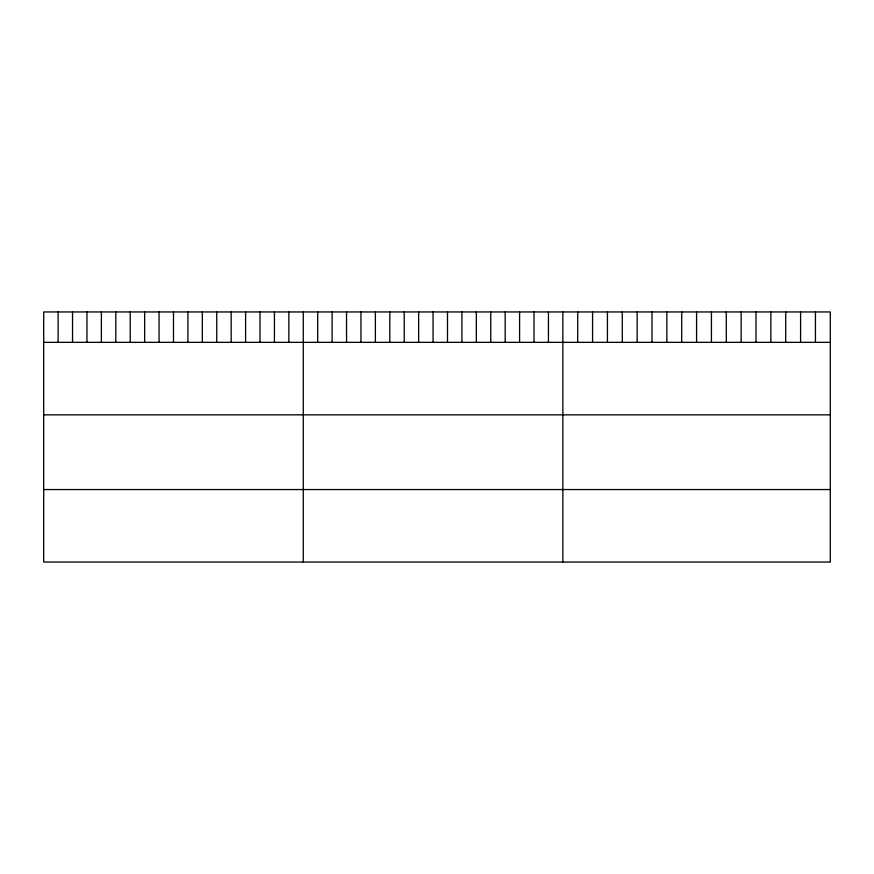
<?xml version="1.0" encoding="UTF-8"?>
<svg xmlns="http://www.w3.org/2000/svg" width="874" height="874" viewBox="0 0 874 874"><rect width="100%" height="100%" fill="white"/><g stroke="black" fill="none" stroke-linecap="round" stroke-linejoin="round"><path stroke-width="1.31" d="M830.3 342.346L830.3 562.048L43.7 562.048L43.7 311.952L830.3 311.952L830.3 342.346L43.7 342.346M43.7 414.844L830.3 414.844M43.7 489.549L830.3 489.549M815.442 311.952L815.442 342.346M800.584 311.952L800.584 342.346M785.726 311.952L785.726 342.346M770.868 311.952L770.868 342.346M756.01 311.952L756.01 342.346M741.152 311.952L741.152 342.346M726.294 311.952L726.294 342.346M711.436 311.952L711.436 342.346M696.578 311.952L696.578 342.346M681.72 311.952L681.72 342.346M666.862 311.952L666.862 342.346M652.004 311.952L652.004 342.346M637.146 311.952L637.146 342.346M622.288 311.952L622.288 342.346M607.43 311.952L607.43 342.346M592.572 311.952L592.572 342.346M577.714 311.952L577.714 342.346M562.856 311.952L562.856 562.048M548.435 311.952L548.435 342.346M534.014 311.952L534.014 342.346M519.593 311.952L519.593 342.346M505.172 311.952L505.172 342.346M490.751 311.952L490.751 342.346M476.33 311.952L476.33 342.346M461.909 311.952L461.909 342.346M447.488 311.952L447.488 342.346M433.067 311.952L433.067 342.346M418.646 311.952L418.646 342.346M404.225 311.952L404.225 342.346M389.804 311.952L389.804 342.346M375.383 311.952L375.383 342.346M360.962 311.952L360.962 342.346M346.541 311.952L346.541 342.346M332.12 311.952L332.12 342.346M317.699 311.952L317.699 342.346M303.278 311.952L303.278 562.048M288.857 311.952L288.857 342.346M274.436 311.952L274.436 342.346M260.015 311.952L260.015 342.346M245.594 311.952L245.594 342.346M231.173 311.952L231.173 342.346M216.752 311.952L216.752 342.346M202.331 311.952L202.331 342.346M187.91 311.952L187.91 342.346M173.489 311.952L173.489 342.346M159.068 311.952L159.068 342.346M144.647 311.952L144.647 342.346M130.226 311.952L130.226 342.346M115.805 311.952L115.805 342.346M101.384 311.952L101.384 342.346M86.963 311.952L86.963 342.346M72.542 311.952L72.542 342.346M58.121 311.952L58.121 342.346"/></g></svg>
